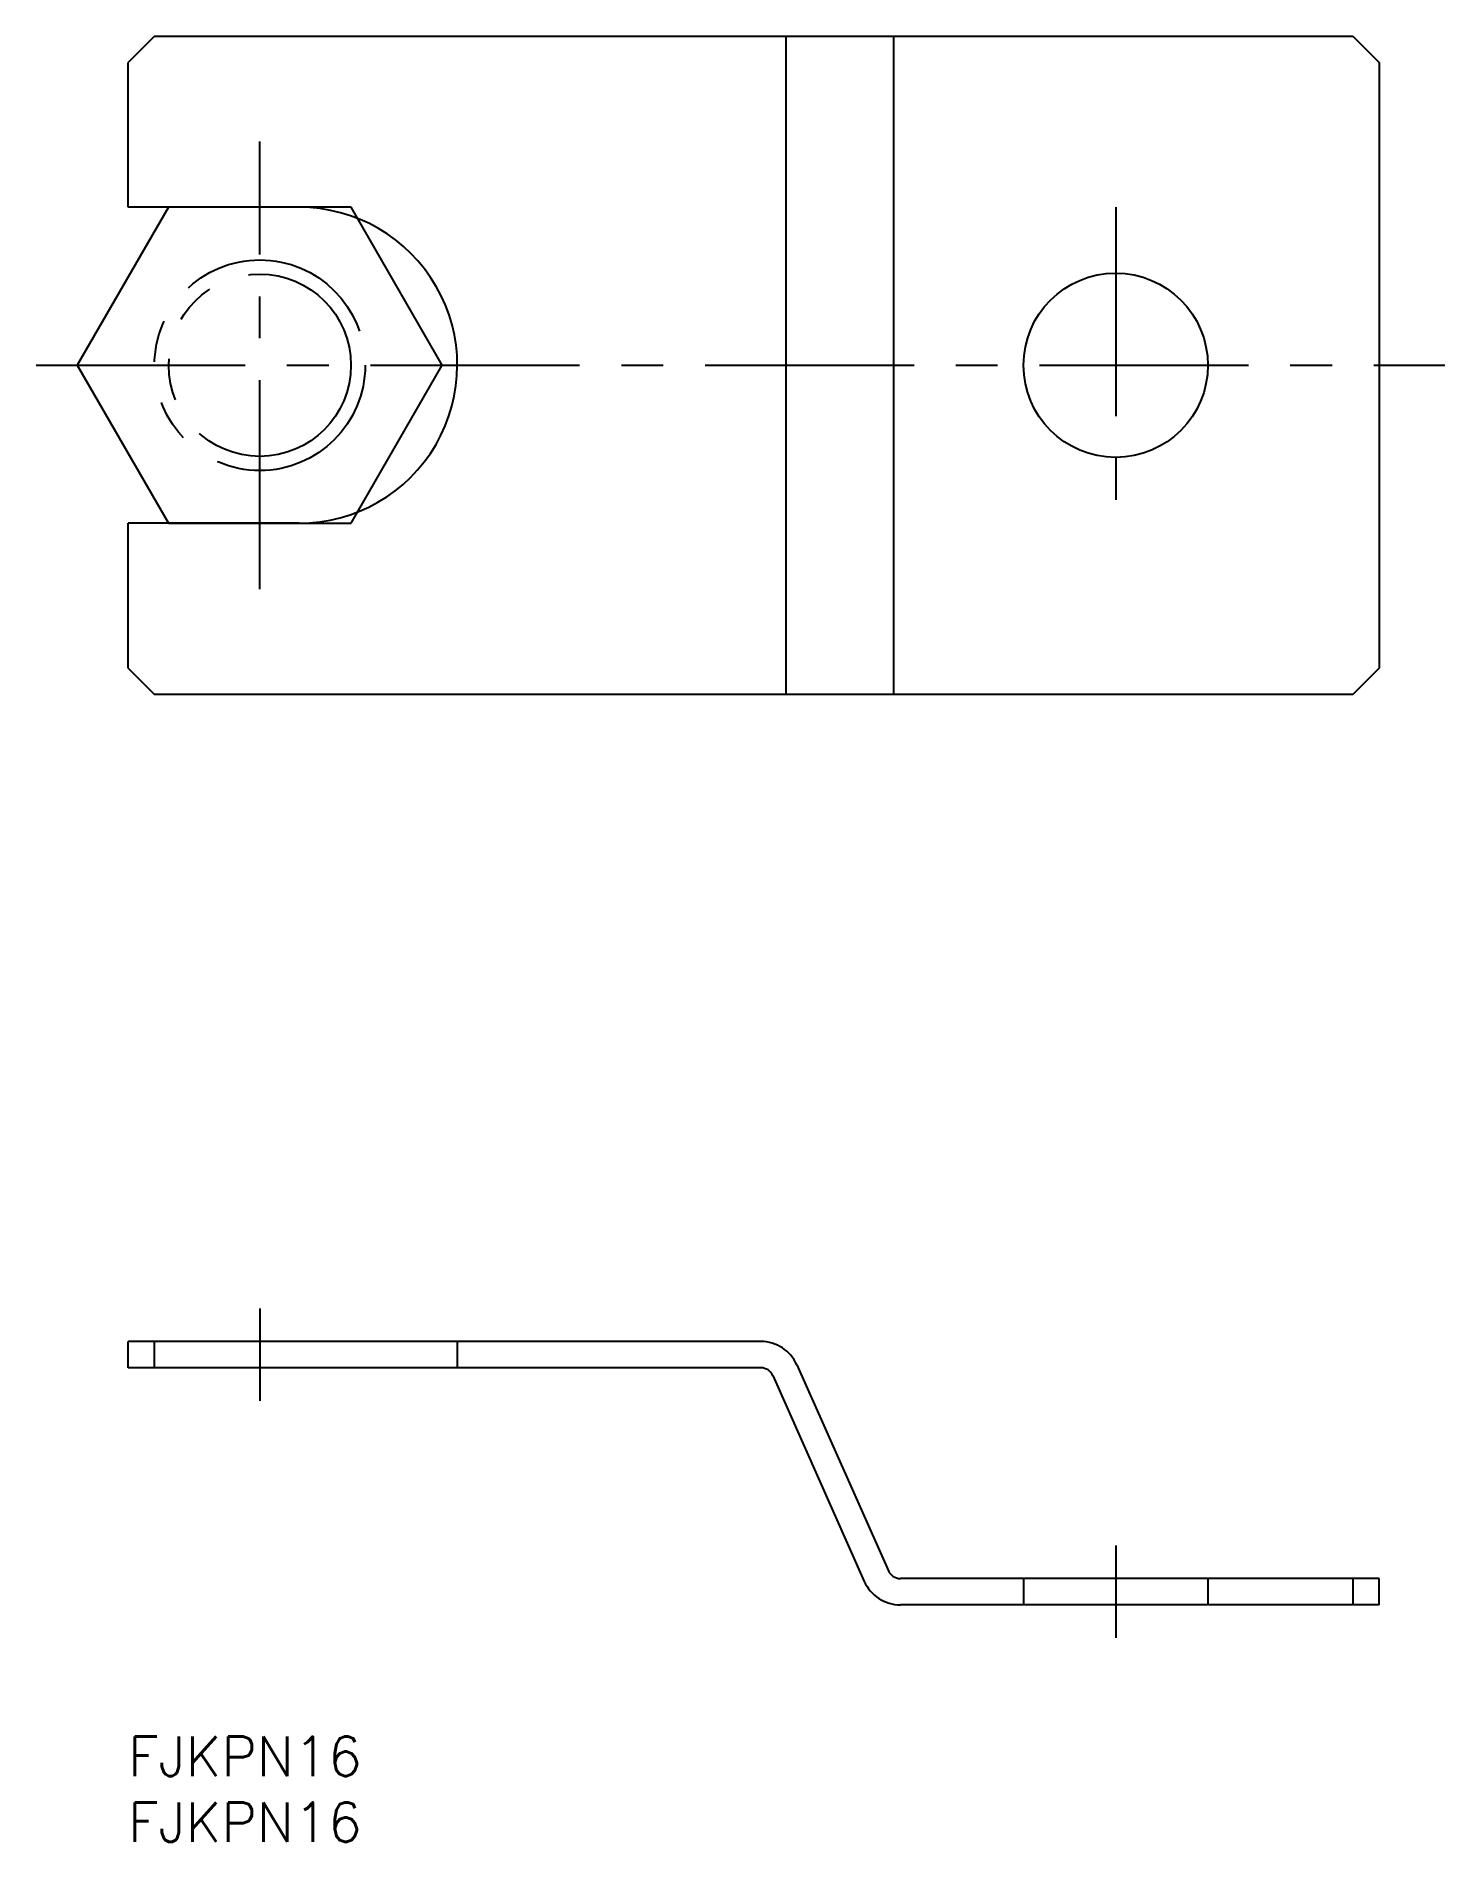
# Model space of a CAD drawing. Extents: x -7 to 100, y -8 to 129.
import ezdxf

# ---------------------------------------------------------------- set-up
doc = ezdxf.new("R2010")
doc.units = 0
doc.header["$LTSCALE"] = 0.5
for name, pattern in [('CENTER', [50.8, 31.75, -6.35, 6.35, -6.35]), ('DASHED', [19.05, 12.7, -6.35]), ('PHANTOM', [63.5, 31.75, -6.35, 6.35, -6.35, 6.35, -6.35])]:
    doc.linetypes.add(name, pattern=pattern)
for name, color, linetype in [('MSM_CENTER', 1, 'CENTER'), ('MSM_CONTINUOUS', 7, 'CONTINUOUS'), ('MSM_DASHED', 4, 'DASHED'), ('MSM_IMAGINARY', 6, 'PHANTOM'), ('MSM_PART_NUMBER', 7, 'CONTINUOUS')]:
    doc.layers.add(name, color=color, linetype=linetype)
doc.styles.get("Standard").update_dxf_attribs({"font": 'txt.shx', "height": 3, "bigfont": 'bigfont.shx'})

# ---------------------------------------------------------------- blocks, each defined once
blk = doc.blocks.new('*U4')
at = {"layer": 'MSM_PART_NUMBER'}
blk.add_text('FJKPN16', height=3, dxfattribs=at).set_placement((0, -3))
blk = doc.blocks.new('*U5')
at = {"layer": 'MSM_PART_NUMBER'}
blk.add_text('FJKPN16', height=3, dxfattribs=at).set_placement((0, -8))

msp = doc.modelspace()

# ---------------------------------------------------------------- linework, layer by layer
at = {"layer": 'MSM_CENTER'}
for p, q in [((10, 87.14), (10, 121.14)), ((75, 116.14), (75, 92.14)), ((-6.99, 104.14), (100, 104.14)), ((10, 32.5), (10, 25.5)), ((75, 14.5), (75, 7.5))]:
    msp.add_line(p, q, dxfattribs=at)
at = {"layer": 'MSM_CONTINUOUS'}
for p, q in [((2, 129.14), (0, 127.14)), ((2, 129.14), (93, 129.14)), ((49.98, 79.14), (49.98, 129.14)), ((58.14, 79.14), (58.14, 129.14)), ((93, 129.14), (95, 127.14)), ((0, 116.14), (0, 127.14)), ((95, 127.14), (95, 81.14)), ((0, 121.64), (0, 121.64)), ((13, 116.14), (0, 116.14)), ((13, 92.14), (0, 92.14)), ((0, 81.14), (0, 92.14)), ((0, 81.14), (2, 79.14)), ((95, 81.14), (93, 79.14)), ((93, 79.14), (2, 79.14)), ((48.05, 30), (0, 30)), ((0, 28), (0, 30)), ((2, 28), (2, 30)), ((48.05, 28), (0, 28)), ((50.79, 28.22), (57.74, 12.59)), ((48.96, 27.41), (55.91, 11.78)), ((95, 12), (58.65, 12)), ((93, 12), (93, 10)), ((95, 10), (95, 12)), ((95, 10), (58.65, 10))]:
    msp.add_line(p, q, dxfattribs=at)
msp.add_circle((75, 104.14), 7, dxfattribs=at)
for centre, radius, start, end in [((13, 104.14), 12, 269.8378, 90), ((48.05, 27), 3, 23.9625, 90), ((48.05, 27), 1, 23.9625, 90), ((58.65, 13), 1, 203.9625, 270), ((58.65, 13), 3, 203.9625, 270)]:
    msp.add_arc(centre, radius, start, end, dxfattribs=at)
at = {"layer": 'MSM_DASHED'}
for p, q in [((25, 30), (25, 28)), ((68, 12), (68, 10)), ((82, 12), (82, 10))]:
    msp.add_line(p, q, dxfattribs=at)
at = {"layer": 'MSM_IMAGINARY'}
for p, q in [((3.07, 116.14), (-3.86, 104.14)), ((16.93, 116.14), (3.07, 116.14)), ((23.86, 104.14), (16.93, 116.14)), ((-3.86, 104.14), (3.07, 92.14)), ((16.93, 92.14), (23.86, 104.14)), ((3.07, 92.14), (16.93, 92.14))]:
    msp.add_line(p, q, dxfattribs=at)
for radius in [8, 6.92]:
    msp.add_circle((10, 104.14), radius, dxfattribs=at)

# ---------------------------------------------------------------- block references
at = {"layer": 'MSM_CONTINUOUS'}
for name in ['*U4', '*U5']:
    msp.add_blockref(name, (0, 0), dxfattribs=at)

doc.saveas('drawing.dxf')
